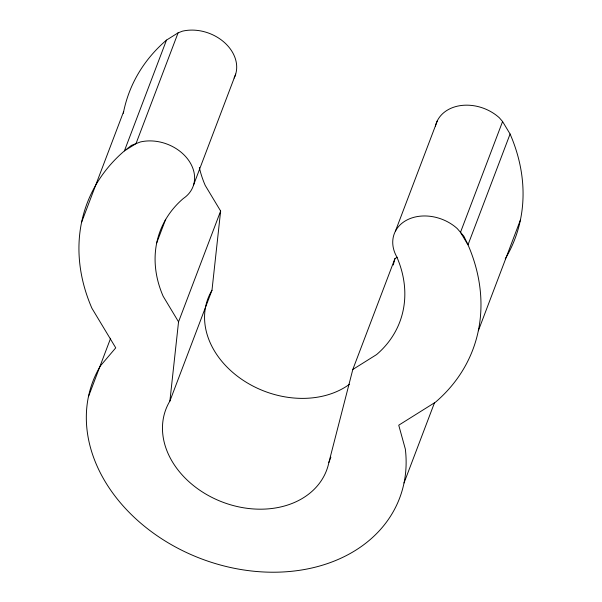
<?xml version="1.0" encoding="UTF-8"?>
<svg xmlns="http://www.w3.org/2000/svg" width="602" height="602" viewBox="0 0 602 602"><rect width="100%" height="100%" fill="white"/><g stroke="black" fill="none" stroke-linecap="round" stroke-linejoin="round"><path stroke-width="0.9" d="M330.874 457.196L328.888 462.434A85.951 66.604 20.8 0 1 222.018 501.895A85.951 66.604 20.8 0 1 169.892 401.052L178.546 321.837L220.633 211.031L205.229 185.439A128.143 99.307 20.8 0 1 199.337 167.491M169.892 401.052L211.979 290.254L220.633 211.031M328.888 462.434L352.817 369.47L394.912 258.664L397.169 257.25M393.279 264.985L394.912 258.664M81.579 222.311L123.666 111.513M234.11 78.049A39.273 30.431 20.8 0 0 224.674 42.712A39.273 30.431 20.8 0 0 182.496 31.161L178.087 32.847L166.491 40.108L124.403 150.906A206.283 159.854 20.8 0 0 91.91 308.254L115.742 347.851L100.496 365.783A164.09 127.157 20.8 0 0 220.377 565A164.09 127.157 20.8 0 0 405.342 449.107L398.735 425.2L435.509 402.159A206.283 159.854 20.8 0 0 468.002 244.818L510.09 134.02L502.58 121.536L499.299 117.744A39.273 30.431 20.8 0 0 461.072 105.523A39.273 30.431 20.8 0 0 435.427 126.074M178.087 32.847L135.999 143.645L124.403 150.906L131.447 145.383L140.409 141.959A39.273 30.431 20.8 0 1 187.794 159.184A39.273 30.431 20.8 0 1 183.324 198.494A128.143 99.307 20.8 0 0 163.142 296.237L178.546 321.837M88.434 396.71L110.633 338.256M156.723 242.854L165.67 219.294M193.596 184.919L235.683 74.114M395.371 231.288L437.458 120.49M502.58 121.536L460.492 232.334L468.002 244.818L463.871 236.24L457.211 228.542A39.273 30.431 20.8 0 0 408.148 219.406A39.273 30.431 20.8 0 0 396.771 256.828A128.143 99.307 20.8 0 1 376.589 354.578L352.817 369.47M404.025 482.97L434.516 402.708M478.334 330.754L520.421 219.956M349.536 384.234A85.951 66.604 20.8 0 1 241.884 379.441A85.951 66.604 20.8 0 1 211.979 290.254M123.312 113.289A206.283 159.854 20.8 0 1 166.491 40.108M510.09 134.02A206.283 159.854 20.8 0 1 505.251 258.83"/></g></svg>
